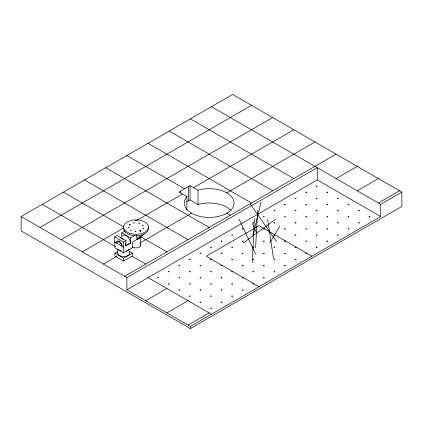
<?xml version="1.0" encoding="UTF-8"?>
<svg xmlns="http://www.w3.org/2000/svg" width="423" height="423" viewBox="0 0 423 423"><rect width="100%" height="100%" fill="white"/><g stroke="black" fill="none" stroke-linecap="round" stroke-linejoin="round"><path stroke-width="0.63" d="M252.314 262.371L254.392 218.601M255.587 247.778L257.639 210.384M253.234 234.739L261.017 201.956M269.747 242.971L279.91 226.046M243.236 242.945L275.468 219.373M21.15 216.565L232.682 94.44L401.85 192.111L401.85 206.435L190.318 328.56L21.15 230.889L21.15 216.565L126.879 277.61L317.266 167.693L317.266 179.902L126.879 289.818L126.879 277.61M40.005 227.452L251.5 105.343M61.15 239.661L272.645 117.552M190.049 185.586L178.955 191.994L186.897 196.579A24.92 14.387 0 0 0 205.324 217.248A24.92 14.387 0 0 0 233.792 200.814A24.92 14.387 0 0 0 197.996 190.176L190.049 185.586L190.049 199.915L197.996 204.499A24.92 14.387 0 0 1 230.963 210.379M82.295 251.87L123.849 227.875M136.941 220.32L182.477 194.03M193.575 187.622L293.789 129.761M119.772 240.941L116.288 242.95L114.707 242.035L114.707 236.949L117.171 235.526L125.98 240.613L125.805 245.594A5.98 3.453 60 0 0 125.509 243.627M121.755 236.695L121.755 232.877L124.922 231.048M114.707 242.035L123.69 247.021L123.69 252.922L114.882 247.836L114.882 241.935M186.781 201.797L190.049 199.915M114.707 236.949L123.516 242.035L125.98 240.613M121.755 232.877L130.564 237.964L134.789 235.526M116.288 242.95A3.987 2.3 60 0 1 119.112 241.322A3.987 2.3 60 0 1 121.93 246.207L122.104 246.107M125.805 245.594L130.564 243.051L130.564 237.964M121.93 246.207L123.69 247.021M125.98 245.7L130.564 243.051M142.123 235.548A6.229 3.596 0 0 1 140.431 237.356L132.505 241.935L132.505 247.836L123.69 252.922M129.2 251.22L132.505 253.123L132.505 255.973L123.69 261.06L114.882 255.973L114.882 253.123L117.636 251.537M103.439 264.079L116.6 256.481M132.05 247.561L133.192 246.9M140.055 242.934L191.55 213.208M226.791 192.862L314.939 141.969M114.882 253.123L123.69 258.21L132.505 253.123M124.589 276.288L336.084 154.178M336.116 178.575L357.229 166.387M145.734 300.7L166.879 288.497M357.266 190.784L378.374 178.596M166.879 312.909L188.024 300.7M378.411 202.992L399.524 190.805M211.5 106.67L380.705 204.32L401.85 192.111M188.024 325.118L209.174 312.909M126.879 289.818L190.318 326.445L380.705 216.528L380.705 204.32M135.529 220.314L136.523 220.314M135.529 220.351L136.523 220.351M116.447 242.199L117.118 241.845M317.266 179.902L380.705 216.528M190.355 118.879L293.789 178.596M169.205 131.088L272.645 190.805M148.061 143.297L251.5 203.014M311.941 256.222L259.077 225.702L206.213 256.222L259.077 286.746M126.879 155.521L184.502 188.79M226.791 213.208L230.318 215.244M105.734 167.73L209.174 227.452M84.589 179.939L188.024 239.661M63.445 192.148L123.447 226.791M140.589 236.69L166.879 251.87M42.295 204.357L115.447 246.588M132.018 256.158L145.734 264.079M148.029 277.61L211.463 314.236M250.432 204.24L276.494 241.464M239.006 219.114L255.735 254.255M252.431 223.719L256.766 233.348M267.68 219.394L273.528 258.828M197.996 190.176L197.996 204.499M190.318 326.445L190.318 328.56M188.489 186.49L188.489 200.814M186.897 196.579L186.897 210.009M180.515 191.096L180.515 193.047M140.51 237.039L140.51 245.356M140.431 236.156L140.431 237.356M136.37 235.151L136.37 237.298A8.471 4.891 0 0 0 144.111 233.871M123.69 258.21L123.69 261.06M123.516 242.035L123.516 247.122M117.71 249.01L117.71 253.123M121.755 244.23A3.987 2.3 0 0 1 119.894 241.522M122.4 236.097A5.98 3.453 60 0 1 127.159 236.341A5.98 3.453 60 0 1 130.39 242.95M120.021 237.715A5.98 3.453 60 0 1 123.135 239.513M129.179 251.754A5.98 3.453 0 0 1 124.351 256.555A5.98 3.453 0 0 1 117.816 252.483M129.179 249.205A5.98 3.453 0 0 1 126.086 250.998M121.301 250.998A5.98 3.453 0 0 1 118.202 249.205M140.309 237.15A4.484 2.591 0 0 1 136.803 238.932M140.986 236.679A4.986 2.876 0 0 1 136.349 239.249M140.23 244.425A4.484 2.591 0 0 1 138.03 247.651A4.484 2.591 0 0 1 132.246 246.725M148.224 227.072A12.463 7.196 0 0 1 136.666 235.727A12.463 7.196 0 0 1 123.632 227.801M131.114 230.123L130.369 230.144L131.109 230.144M133.721 222.9L134.461 222.926L133.721 222.884M143.619 228.193L142.879 228.198L143.614 228.24M128.952 227.458L128.206 227.447L128.952 227.458M139.558 223.17L138.813 223.159L139.558 223.17M129.48 224.576C130.4 224.639 130.041 225.406 129.66 224.766C129.65 226.025 131.125 223.804 129.48 224.576M139.891 230.588L140.737 230.958L139.897 230.932L140.642 230.773L140.589 230.424L139.891 230.588M139.891 230.958L140.743 230.979L139.95 230.947M142.435 225.232L143.175 225.253L142.435 225.232M157.753 277.784C158.895 278.831 158.704 276.816 157.753 277.784M168.322 271.677C169.253 272.766 169.618 270.694 168.322 271.677M168.322 283.886C169.242 284.949 169.671 282.945 168.333 283.859M178.897 265.575C179.918 266.627 180.061 264.629 178.908 265.544M178.897 277.784C180.034 278.831 179.854 276.816 178.897 277.784M178.897 289.993C179.791 291.087 180.193 289.031 178.897 289.993M189.472 259.468C190.477 260.547 190.614 258.495 189.472 259.468M189.472 271.677C190.392 272.766 190.773 270.699 189.472 271.677M189.472 283.886C190.398 284.949 190.805 282.945 189.478 283.859M189.472 296.095C190.604 297.147 190.435 295.127 189.472 296.095M200.042 253.366C200.951 254.424 201.311 252.489 200.063 253.308M200.042 265.575C201.025 266.638 201.216 264.645 200.053 265.544M200.042 277.784C201.179 278.831 200.999 276.822 200.042 277.784M200.042 289.993C200.93 291.087 201.348 289.031 200.042 289.993M200.042 302.202C200.936 303.275 201.374 301.271 200.053 302.17M210.617 247.259C211.579 248.327 211.812 246.334 210.622 247.233M210.617 259.468C211.643 260.542 211.733 258.501 210.617 259.468M210.617 271.677C211.505 272.772 211.912 270.725 210.617 271.677M210.617 283.886C211.511 284.965 211.944 282.961 210.622 283.859M210.617 296.095C211.733 297.147 211.606 295.127 210.617 296.095M210.617 308.304C211.526 309.403 211.886 307.341 210.617 308.304M221.192 241.158C222.101 242.252 222.44 240.195 221.192 241.158M221.192 253.366C222.101 254.424 222.456 252.489 221.208 253.308M221.192 265.575C222.17 266.638 222.376 264.639 221.197 265.544M221.192 277.784C222.329 278.826 222.197 276.811 221.192 277.784M221.192 289.993C222.08 291.087 222.477 289.036 221.192 289.993M221.192 302.202C222.086 303.275 222.53 301.271 221.197 302.17M231.762 235.056C232.787 236.103 232.936 234.12 231.772 235.024M231.762 247.259C232.602 248.343 233.131 246.35 231.772 247.233M231.762 259.468C232.824 260.526 232.877 258.506 231.762 259.468M231.762 271.677C232.65 272.772 233.047 270.725 231.762 271.677M231.762 283.886C232.777 284.938 232.951 282.95 231.772 283.859M231.762 296.095C232.793 297.158 232.92 295.132 231.762 296.095M242.337 228.949C243.177 230.033 243.69 228.034 242.342 228.922M242.337 241.158C243.251 242.252 243.585 240.195 242.337 241.158M242.337 253.366C243.241 254.424 243.606 252.483 242.358 253.308M242.337 265.575C243.188 266.659 243.685 264.655 242.342 265.544M242.337 277.784C243.368 278.847 243.489 276.822 242.337 277.784M242.337 289.993C243.23 291.087 243.616 289.036 242.337 289.993M252.906 222.847C253.821 223.941 254.16 221.885 252.906 222.847M252.906 235.056C253.911 236.108 254.112 234.115 252.917 235.024M252.906 247.259C253.747 248.349 254.281 246.345 252.917 247.233M252.906 259.468C253.969 260.531 254.022 258.506 252.906 259.468M252.906 271.677C253.795 272.772 254.197 270.725 252.906 271.677M252.906 283.886C253.943 284.938 254.07 282.955 252.917 283.859M263.481 216.74C264.555 217.797 264.571 215.772 263.481 216.74M263.481 228.949C264.37 230.043 264.777 227.992 263.481 228.949M263.481 241.158C264.396 242.252 264.745 240.195 263.481 241.158M263.481 253.366C264.396 254.45 264.798 252.409 263.481 253.366M263.481 265.575C264.386 266.67 264.761 264.613 263.481 265.575M263.481 277.784C264.512 278.847 264.65 276.816 263.481 277.784M274.056 210.638C275.082 211.696 275.214 209.671 274.056 210.638M274.056 222.847C274.966 223.941 275.304 221.885 274.056 222.847M274.056 235.056C275.103 236.113 275.188 234.083 274.056 235.056M274.056 247.259C274.945 248.354 275.352 246.308 274.056 247.259M274.056 259.468C275.114 260.531 275.172 258.506 274.056 259.468M274.056 271.677C274.939 272.772 275.341 270.725 274.056 271.677M284.626 204.531C285.52 205.626 285.916 203.574 284.626 204.531M284.626 216.74C285.694 217.797 285.737 215.772 284.626 216.74M284.626 228.949C285.541 230.033 285.943 227.992 284.626 228.949M284.626 241.158C285.541 242.252 285.885 240.195 284.626 241.158M284.626 253.366C285.541 254.45 285.948 252.409 284.626 253.366M284.626 265.575C285.53 266.67 285.911 264.613 284.626 265.575M295.201 198.429C296.237 199.497 296.296 197.462 295.201 198.429M295.201 210.638C296.253 211.685 296.37 209.66 295.201 210.638M295.201 222.847C296.111 223.941 296.454 221.879 295.201 222.847M295.201 235.056C296.227 236.129 296.306 234.083 295.201 235.056M295.201 247.259C296.121 248.349 296.507 246.286 295.201 247.259M295.201 259.468C296.259 260.531 296.306 258.511 295.201 259.468M305.776 192.322C306.738 193.396 307.056 191.349 305.776 192.322M305.776 204.531C306.664 205.626 307.061 203.574 305.776 204.531M305.776 216.74C306.765 217.803 306.929 215.815 305.781 216.713M305.776 228.949C306.67 230.012 307.146 228.018 305.781 228.922M305.776 241.158C306.686 242.252 307.029 240.195 305.776 241.158M305.776 253.366C306.638 254.44 307.161 252.446 305.781 253.335M316.346 186.22C317.208 187.294 317.736 185.3 316.356 186.189M316.346 198.429C317.335 199.492 317.504 197.499 316.356 198.398M316.346 210.638C317.292 211.712 317.657 209.66 316.346 210.638M316.346 222.847C317.255 223.936 317.61 221.89 316.346 222.847M316.346 235.056C317.324 236.124 317.52 234.12 316.356 235.024M316.346 247.259C317.213 248.338 317.715 246.329 316.356 247.233M326.921 192.322C327.888 193.39 328.195 191.349 326.921 192.322M326.921 204.531C327.809 205.626 328.211 203.574 326.921 204.531M326.921 216.74C328.021 217.787 327.931 215.799 326.926 216.713M326.921 228.949C327.836 230.012 328.269 228.018 326.926 228.922M326.921 241.158C327.83 242.252 328.179 240.201 326.921 241.158M337.491 198.429C338.569 199.476 338.537 197.483 337.501 198.398M337.491 210.638C338.453 211.706 338.781 209.66 337.491 210.638M337.491 222.847C338.405 223.936 338.754 221.89 337.491 222.847M337.491 235.056C338.58 236.103 338.522 234.104 337.501 235.024M348.066 204.531C348.975 205.626 349.324 203.574 348.066 204.531M348.066 216.74C349.144 217.792 349.112 215.793 348.076 216.713M348.066 228.949C348.98 230.012 349.409 228.018 348.076 228.922M358.641 210.638C359.598 211.706 359.931 209.66 358.641 210.638M358.641 222.847C359.529 223.941 359.925 221.885 358.641 222.847M369.21 216.74C370.173 217.808 370.411 215.804 369.221 216.713M135.746 231.381L135.006 231.355L135.746 231.402M136.037 220.626L136.037 220.029L136.016 220.626M129.798 233.311A12.463 7.196 0 0 0 148.489 227.077A12.463 7.196 0 0 0 129.798 220.848A12.463 7.196 0 0 0 129.798 233.311"/></g></svg>
